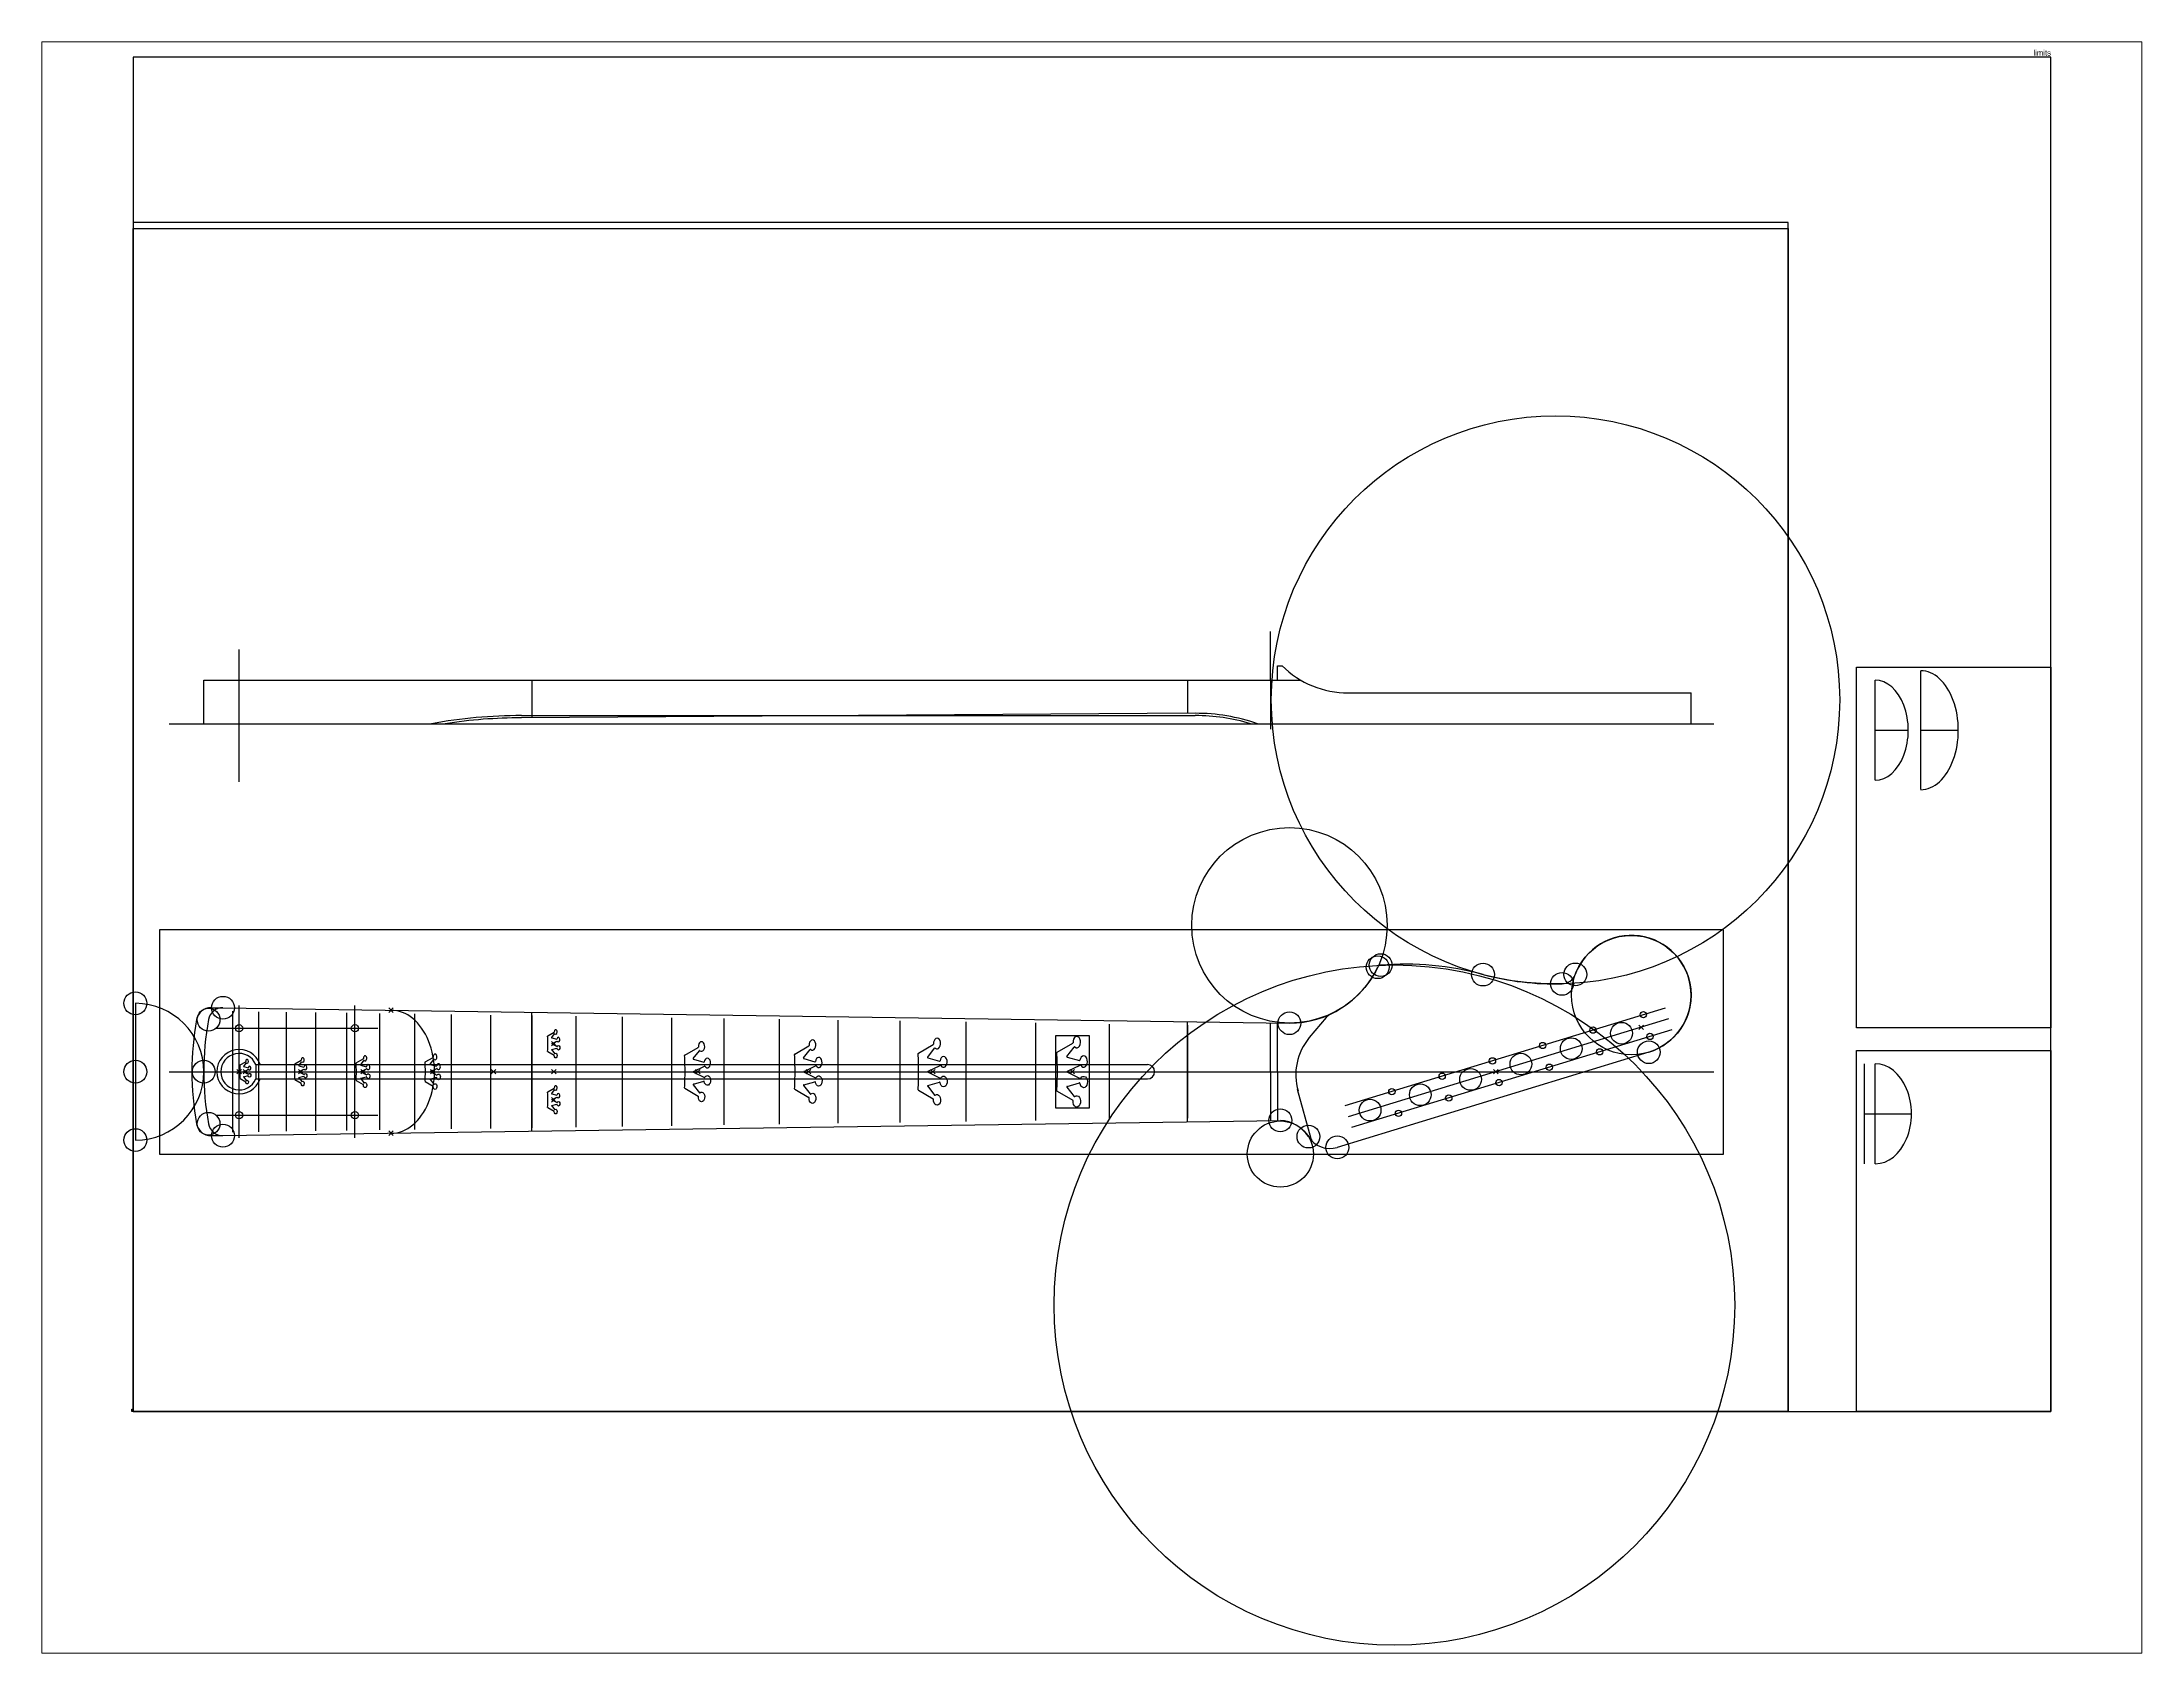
# Paper-space layout 'Layout1' of a CAD drawing. Extents: x 1.08 to 9.68, y 0.82 to 7.42.
# The model-space entities are those that its viewports show. They can reach past a viewport. Long polylines and large blocks are cut down to what shows.
import ezdxf
from ezdxf.enums import TextEntityAlignment as Align

# ---------------------------------------------------------------- set-up
doc = ezdxf.new("R2010")
doc.units = 0
doc.header["$LTSCALE"] = 0.5
doc.header["$PDMODE"] = 3
for name, pattern in [('ACAD_ISO02W100', [15, 12, -3]), ('ACAD_ISO03W100', [30, 12, -18]), ('ACAD_ISO04W100', [30, 24, -3, 0, -3])]:
    doc.linetypes.add(name, pattern=pattern)
for name, color, linetype in [('blank', 4, 'Continuous'), ('circles', 4, 'Continuous'), ('frets', 4, 'Continuous'), ('image', 7, 'Continuous'), ('inlays', 3, 'Continuous'), ('limits', 4, 'ACAD_ISO03W100'), ('neck_shape', 3, 'Continuous'), ('toolpaths', 3, 'Continuous'), ('trace', 6, 'Continuous'), ('transition', 6, 'Continuous')]:
    doc.layers.add(name, color=color, linetype=linetype)
picture_1 = doc.add_image_def('image1.jpg', size_in_pixel=(1600, 1144))
picture_2 = doc.add_image_def('image2.jpg', size_in_pixel=(3070, 1655))
picture_3 = doc.add_image_def('image3.png', size_in_pixel=(32, 70))

# ---------------------------------------------------------------- blocks, each defined once
blk = doc.blocks.new('crown')
at = {"layer": 'inlays'}
for p, q in [((-6.68, 8.56), (0.21, 12.54)), ((-2.36, 6.74), (0.83, 10.82)), ((-2.26, 6.42), (3.09, 4.89)), ((-2.18, 0.18), (3.46, 2.93)), ((-6.68, -8.56), (0.21, -12.54)), ((-2.36, -6.74), (0.83, -10.82)), ((-2.26, -6.42), (3.09, -4.89)), ((-2.18, -0.18), (3.46, -2.93))]:
    blk.add_line(p, q, dxfattribs=at)
for centre, radius, start, end in [((0.11, 12.71), 0.2, 300, 4.11328), ((0.11, 12.71), 0.2, 300, 4.11328), ((0.98, 10.69), 0.2, 48.30406, 142), ((-6.58, 8.39), 0.2, 120, 183.20151), ((-156.55, 0), 150, 0, 3.20151), ((-156.55, 0), 150, 356.79849, 0), ((-2.21, 6.61), 0.2, 142, 254), ((-2.09, 0), 0.2, 116, 244), ((3.15, 5.08), 0.2, 254, 351.57639), ((3.55, 2.75), 0.2, 30.19, 116), ((-6.58, -8.39), 0.2, 176.79849, 240), ((-2.21, -6.61), 0.2, 106, 218), ((3.15, -5.08), 0.2, 8.42361, 106), ((3.55, -2.75), 0.2, 244, 329.81), ((0.11, -12.71), 0.2, 355.88672, 60), ((0.11, -12.71), 0.2, 355.88672, 60), ((0.98, -10.69), 0.2, 218, 311.69594)]:
    blk.add_arc(centre, radius, start, end, dxfattribs=at)
for centre, start_param, end_param in [((1.95, 13), 2.610077, 7.962514), ((4.96, 4.5), 2.293288, 7.633261)]:
    blk.add_ellipse(centre, major_axis=(0, 2.5), ratio=0.66, start_param=start_param, end_param=end_param, dxfattribs=at)
at = {"layer": 'inlays', "extrusion": (0, 0, -1)}
for centre, start_param, end_param in [((4.96, -4.5), 2.293288, 7.633261), ((1.95, -13), 2.610077, 7.962514)]:
    blk.add_ellipse(centre, major_axis=(0, -2.5), ratio=0.66, start_param=start_param, end_param=end_param, dxfattribs=at)

msp = doc.modelspace()

# ---------------------------------------------------------------- linework, layer by layer
at = {"layer": 'blank'}
msp.add_lwpolyline([(697.4, 112.86), (697.4, 211.29), (11.6, 211.29), (11.6, 112.86)], close=True, dxfattribs=at)
at = {"layer": 'circles'}
msp.add_line((465.8, 306.24), (170.32, 304.24), dxfattribs=at)
for centre, radius in [((623.76, 312.13), 124.62), ((507.08, 213.23), 42.86), ((657.01, 182.62), 26.19), ((553.11, 46.62), 149.22), ((503.11, 112.9), 14.49)]:
    msp.add_circle(centre, radius, dxfattribs=at)
for centre, radius, start, end in [((532.87, 356.44), 41.27, 225.36023, 270), ((170.32, 84.37), 219.87, 90, 98.77213), ((465.8, 222.5), 83.74, 70.97991, 90)]:
    msp.add_arc(centre, radius, start, end, dxfattribs=at)
at = {"layer": 'frets'}
for p, q in [((43.6, 175.5), (43.6, 122.52)), ((55.06, 175.33), (55.06, 122.69)), ((67.19, 175.16), (67.19, 122.87)), ((80.04, 174.97), (80.04, 123.05)), ((93.66, 174.77), (93.66, 123.25)), ((108.08, 174.56), (108.08, 123.46)), ((123.37, 174.34), (123.37, 123.68)), ((139.56, 174.11), (139.56, 123.91)), ((156.72, 173.86), (156.72, 124.16)), ((174.89, 173.6), (174.89, 124.42)), ((194.15, 173.32), (194.15, 124.7)), ((214.55, 173.02), (214.55, 125)), ((236.17, 172.71), (236.17, 125.31)), ((259.07, 172.38), (259.07, 125.64)), ((283.33, 172.03), (283.33, 125.99)), ((309.04, 171.66), (309.04, 126.37)), ((336.27, 171.26), (336.27, 126.76)), ((365.12, 170.84), (365.12, 127.18)), ((395.69, 170.4), (395.69, 127.62)), ((428.08, 169.93), (428.08, 128.09)), ((462.39, 169.44), (462.39, 128.59))]:
    msp.add_line(p, q, dxfattribs=at)
at = {"layer": 'inlays', "linetype": 'ACAD_ISO02W100'}
msp.add_line((498.74, 149.01), (498.74, 170.41), dxfattribs=at)
at = {"layer": 'inlays'}
for p in [(184.52, 161.3), (46.5, 149.01), (49.33, 149.01), (73.61, 149.01), (100.87, 149.01), (131.46, 149.01), (247.62, 149.01), (296.18, 149.01), (350.7, 149.01), (411.88, 149.01), (184.52, 136.72)]:
    msp.add_point(p, dxfattribs=at)
at = {"layer": 'inlays', "color": 2}
msp.add_point((184.52, 149.01), dxfattribs=at)
at = {"layer": 'limits'}
for points in [[(0, 0), (841, 0), (841, 594), (0, 594)], [(0, 0), (725.77, 0), (725.77, 521.61), (0, 521.61)]]:
    msp.add_lwpolyline(points, close=True, dxfattribs=at)
at = {"layer": 'neck_shape'}
for p, q in [((523.22, 172.79), (515.8, 163.95)), ((516.59, 119.6), (510.68, 141.22))]:
    msp.add_line(p, q, dxfattribs=at)
for centre, radius, start, end in [((528.08, 168.71), 6.35, 115.37815, 140), ((535.26, 147.62), 25.4, 140, 196.00712), ((519.66, 120.42), 3.17, 195, 229.37793)]:
    msp.add_arc(centre, radius, start, end, dxfattribs=at)
msp.add_ellipse((113.11, 149.01), major_axis=(0, -26.98), ratio=0.706051, start_param=0, end_param=3.141593, dxfattribs=at)
at = {"layer": 'toolpaths'}
msp.add_line((1.02, 179.01), (1.02, 119.01), dxfattribs=at)
for centre in [(545.8, 194.86), (547.11, 195.76), (591.97, 191.63), (632.44, 191.69), (626.62, 187.54), (1.02, 179.01), (33.09, 171.85), (39.43, 177.06), (507.08, 170.29), (664.67, 157.57), (1.02, 149.01), (31.02, 149.01), (33.09, 126.17), (503.1, 127.67), (1.02, 119.01), (39.43, 120.96), (515.4, 120.56), (528.08, 115.81)]:
    msp.add_circle(centre, 5, dxfattribs=at)
msp.add_arc((1.02, 149.01), 30, 270, 90, dxfattribs=at)
at = {"layer": 'trace', "linetype": 'ACAD_ISO02W100'}
for p, q in [((498.74, 320.72), (498.74, 342.12)), ((498.74, 320.72), (498.74, 299.32)), ((174.89, 122.92), (174.89, 175.1)), ((174.89, 122.92), (174.89, 175.1)), ((462.39, 127.09), (462.39, 170.94)), ((462.39, 127.09), (462.39, 170.94)), ((498.74, 149.01), (498.74, 170.41)), ((501.92, 149.01), (501.92, 170.36)), ((498.74, 149.01), (498.74, 127.61)), ((501.92, 149.01), (501.92, 127.66))]:
    msp.add_line(p, q, dxfattribs=at)
at = {"layer": 'trace', "linetype": 'ACAD_ISO04W100'}
for p, q in [((46.5, 276.19), (46.5, 334.29)), ((15.79, 301.67), (693.2, 301.67)), ((46.5, 119.96), (46.5, 178.06)), ((97.3, 119.96), (97.3, 178.06)), ((671.84, 176.92), (531.41, 133.99)), ((36.5, 168.06), (107.3, 168.06)), ((673.29, 172.16), (532.86, 129.23)), ((674.75, 167.4), (534.32, 124.47)), ((15.79, 149.01), (693.2, 149.01)), ((36.5, 129.96), (107.3, 129.96))]:
    msp.add_line(p, q, dxfattribs=at)
at = {"layer": 'trace'}
for p, q in [((783.95, 272.74), (783.95, 324.91)), ((31.02, 320.72), (512.19, 320.72)), ((31.02, 301.67), (31.02, 320.72)), ((174.89, 320.72), (174.89, 304.27)), ((462.39, 320.72), (462.39, 306.22)), ((532.87, 315.16), (683.2, 315.16)), ((683.2, 301.67), (683.2, 315.16)), ((763.95, 276.9), (763.95, 320.75)), ((170.32, 305.24), (465.8, 305.24)), ((31.02, 301.67), (130.85, 301.67)), ((490, 301.67), (683.2, 301.67)), ((763.95, 298.82), (778.45, 298.82)), ((783.95, 298.82), (800.39, 298.82)), ((34.2, 177.06), (39.43, 177.06)), ((39.43, 177.06), (507.08, 170.29)), ((664.67, 157.57), (528.08, 115.81)), ((53.84, 152.19), (444.77, 152.19)), ((53.84, 152.19), (53.84, 145.84)), ((759.28, 108.64), (759.28, 152.49)), ((763.95, 108.64), (763.95, 152.49)), ((53.84, 145.84), (444.77, 145.84)), ((759.28, 130.56), (779.85, 130.56)), ((34.2, 120.96), (39.43, 120.96)), ((39.43, 120.96), (503.1, 127.67)), ((-0.52, 1), (-0.52, 0.76)), ((-0.39, 1), (-0.39, 0.76))]:
    msp.add_line(p, q, dxfattribs=at)
for centre, radius in [((662.28, 174), 1.38), ((46.5, 168.06), 1.59), ((97.3, 168.06), 1.59), ((640.22, 167.26), 1.38), ((652.7, 165.87), 4.76), ((665.19, 164.48), 1.38), ((608.59, 152.38), 4.76), ((618.16, 160.51), 1.38), ((630.65, 159.13), 4.76), ((643.13, 157.74), 1.38), ((574.05, 147.03), 1.38), ((586.54, 145.64), 4.76), ((596.11, 153.77), 1.38), ((621.08, 150.99), 1.38), ((552, 140.29), 1.38), ((564.48, 138.9), 4.76), ((576.96, 137.51), 1.38), ((599.02, 144.25), 1.38), ((46.5, 129.96), 1.59), ((97.3, 129.96), 1.59), ((542.43, 132.15), 4.76), ((554.91, 130.76), 1.38)]:
    msp.add_circle(centre, radius, dxfattribs=at)
for centre, radius, start, end in [((170.32, 85.37), 219.87, 90, 100.34174), ((465.8, 221.5), 83.74, 73.20525, 90), ((657.01, 182.62), 26.19, 287, 159.74686), ((506.89, 213.39), 43.1, 270.24949, 334.52717), ((547.24, 194.18), 1.59, 94.51367, 154.62044), ((557.56, 63.45), 132.72, 74.97427, 94.51367), ((623.76, 312.13), 124.62, 255.21934, 271.3177), ((626.48, 193.89), 6.35, 271.3177, 339.74686), ((34.11, 170.71), 6.35, 89.17078, 169.63935), ((39.33, 170.71), 6.35, 89.17078, 169.63935), ((152.79, 149.01), 127, 169.63935, 180), ((158.02, 149.01), 127, 169.63935, 180), ((46.5, 149.01), 9.73, 19.04864, 340.95136), ((46.5, 149.01), 8, 23.37987, 336.62013), ((152.79, 149.01), 127, 180, 190.36065), ((158.02, 149.01), 127, 180, 190.36065), ((444.77, 149.01), 3.18, 270, 90), ((34.11, 127.31), 6.35, 190.36065, 270.82922), ((39.33, 127.31), 6.35, 190.36065, 270.82922), ((502.22, 111.96), 15.74, 33.13143, 86.76596), ((524.83, 126.44), 11.11, 211.94983, 287)]:
    msp.add_arc(centre, radius, start, end, dxfattribs=at)
for centre, major_axis, ratio in [((783.95, 298.82), (0, -26.09), 0.630479), ((763.95, 298.82), (0, -21.93), 0.661381), ((763.95, 130.56), (0, -21.93), 0.725434)]:
    msp.add_ellipse(centre, major_axis=major_axis, ratio=ratio, start_param=0, end_param=3.141593, dxfattribs=at)
for p in [(113.11, 175.99), (661.33, 168.5), (158.02, 149.01), (597.56, 149.01), (113.11, 122.03)]:
    msp.add_point(p, dxfattribs=at)
at = {"layer": 'transition'}
for p, q in [((501.92, 327.07), (503.87, 327.07)), ((501.92, 320.72), (501.92, 327.07))]:
    msp.add_line(p, q, dxfattribs=at)

# ---------------------------------------------------------------- block references
at = {"layer": 'inlays'}
for p, xscale, yscale, zscale in [((184.52, 161.3), 0.4, 0.4, 0.4), ((131.46, 149.01), 0.5, 0.5, 0.5), ((247.62, 149.01), 0.85, 0.85, 0.85), ((296.18, 149.01), 0.9, 0.9, 0.9), ((350.7, 149.01), 0.95, 0.95, 0.95), ((49.33, 149.01), 0.35, 0.35, 0.35), ((73.61, 149.01), 0.4, 0.4, 0.4), ((100.87, 149.01), 0.45, 0.45, 0.45), ((184.52, 136.72), 0.4, 0.4, 0.4)]:
    msp.add_blockref('crown', p, dxfattribs=dict(at, xscale=xscale, yscale=yscale, zscale=zscale))
msp.add_blockref('crown', (411.88, 149.01), dxfattribs=at)

# ---------------------------------------------------------------- texts
at = {"layer": 'limits'}
msp.add_text('limits', height=2.5, dxfattribs=at).set_placement((841, 594), align=Align.BOTTOM_RIGHT)

# ---------------------------------------------------------------- pictures from other files: only their frames are drawn
at = {"layer": 'image'}
image = msp.add_image(picture_1, insert=(0, 0), size_in_units=(725.77, 518.93), rotation=0, dxfattribs=at)
image.dxf.flags = 7
image = msp.add_image(picture_2, insert=(841, 168.26), size_in_units=(158.26, 85.32), rotation=90, dxfattribs=at)
image.dxf.flags = 7
image = msp.add_image(picture_3, insert=(404.6, 133.05), size_in_units=(14.59, 31.91), dxfattribs=at)
image.dxf.flags = 7
image = msp.add_image(picture_2, insert=(841, 0), size_in_units=(158.26, 85.32), rotation=90, dxfattribs=at)
image.dxf.flags = 7
image = msp.add_image(picture_3, insert=(46.5, 149.01), size_in_units=(0.128, 0.28), dxfattribs=at)
image.dxf.flags = 7
image = msp.add_image(picture_2, insert=(0, 0), size_in_units=(1, 0.539), rotation=90, dxfattribs=at)
image.dxf.flags = 7

psp = doc.layouts.get("Layout1")

# ---------------------------------------------------------------- viewports
at = {"layer": 'trace'}
psp.add_viewport(center=(5.375, 4.125), size=(8.6, 6.6), view_center_point=(420.5051, 247.3669), view_height=706.716878, dxfattribs=at)

doc.saveas('drawing.dxf')
